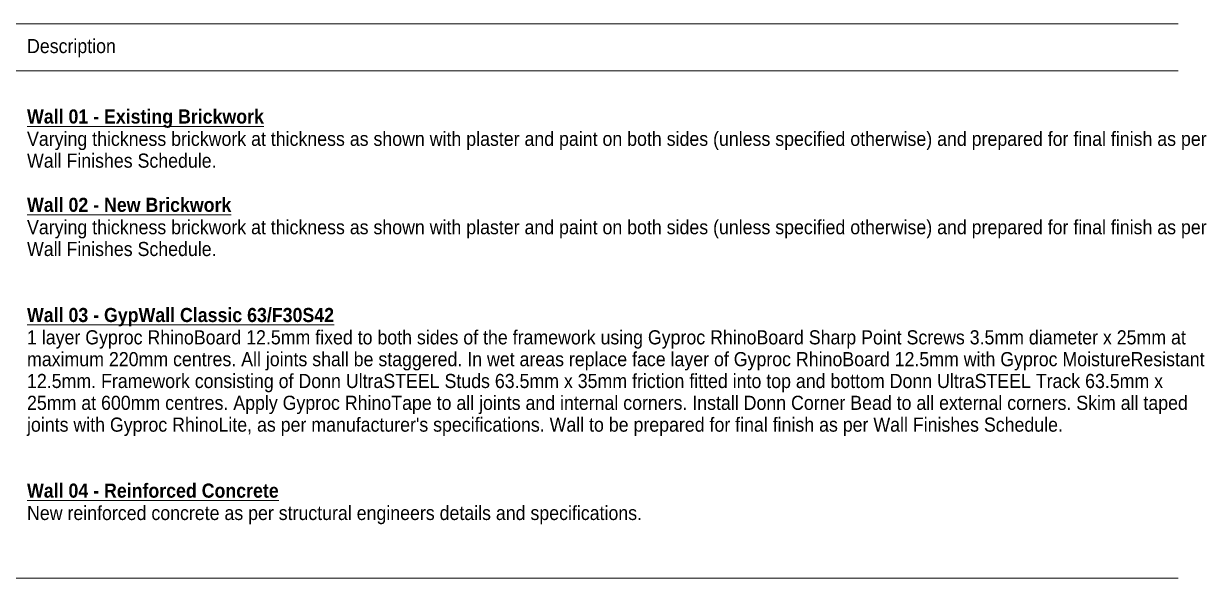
# Model space of a CAD drawing. Header units: millimetres. Extents: x -44657 to 28812, y -28146 to 16565.
# Drawn here: x 13672 to 28742, y 1955 to 9015 of the extents above; entities that cross this region are included whole.
import ezdxf

# ---------------------------------------------------------------- set-up
doc = ezdxf.new("R2010")
doc.units = ezdxf.units.MM
doc.layers.add('A-DETL-THIN', color=151, linetype='Continuous', lineweight=5)
doc.layers.add('G-ANNO-TEXT', color=231, linetype='Continuous', lineweight=5)
doc.styles.add('Arial_7', font='arial.ttf', dxfattribs={"width": 0.9, "height": 180})
doc.styles.add('Arial_B', font='arialbd.ttf', dxfattribs={"width": 0.9, "height": 180})

msp = doc.modelspace()

# ---------------------------------------------------------------- linework, layer by layer
at = {"layer": 'A-DETL-THIN'}
for p, q in [((10883.3, 9015.1), (28383.3, 9015.1)), ((10883.3, 8415.1), (28383.3, 8415.1)), ((10883.3, 1955.1), (28383.3, 1955.1))]:
    msp.add_line(p, q, dxfattribs=at)

# ---------------------------------------------------------------- texts
at = {"layer": 'G-ANNO-TEXT', "color": 7, "char_height": 180, "attachment_point": 1}
for s, insert, width, style in [('Description', (13714.9, 8820.5), 1320.379, 'Arial_7'), ('\\LWall 01 - Existing Brickwork', (13714.9, 7923.9), 3571.518, 'Arial_B'), ('Varying thickness brickwork at thickness as shown with plaster and paint on both sides (unless specified otherwise) and prepared for final finish as per ', (13714.9, 7639.5), 17532.906, 'Arial_7'), ('Wall Finishes Schedule.', (13714.9, 7361.7), 2821.138, 'Arial_7'), ('\\LWall 02 - New Brickwork', (13714.9, 6799.5), 3080.885, 'Arial_B'), ('Varying thickness brickwork at thickness as shown with plaster and paint on both sides (unless specified otherwise) and prepared for final finish as per ', (13714.9, 6515), 17532.906, 'Arial_7'), ('Wall Finishes Schedule.', (13714.9, 6237.2), 2821.138, 'Arial_7'), ('\\LWall 03 - GypWall Classic 63/F30S42', (13714.9, 5397.2), 4639.366, 'Arial_B'), ('1 layer Gyproc RhinoBoard 12.5mm fixed to both sides of the framework using Gyproc RhinoBoard Sharp Point Screws 3.5mm diameter x 25mm at ', (13714.9, 5112.7), 17366.956, 'Arial_7'), ('maximum 220mm centres. All joints shall be staggered. In wet areas replace face layer of Gyproc RhinoBoard 12.5mm with Gyproc MoistureResistant ', (13714.9, 4834.9), 17532.906, 'Arial_7'), ('12.5mm. Framework consisting of Donn UltraSTEEL Studs 63.5mm x 35mm friction fitted into top and bottom Donn UltraSTEEL Track 63.5mm x ', (13714.9, 4557.1), 17114.425, 'Arial_7'), ('25mm at 600mm centres. Apply Gyproc RhinoTape to all joints and internal corners. Install Donn Corner Bead to all external corners. Skim all taped ', (13714.9, 4279.3), 17302.02, 'Arial_7'), ("joints with Gyproc RhinoLite, as per manufacturer's specifications. Wall to be prepared for final finish as per Wall Finishes Schedule.", (13714.9, 4001.5), 15375.565, 'Arial_7'), ('\\LWall 04 - Reinforced Concrete', (13714.9, 3161.4), 3802.404, 'Arial_B'), ('New reinforced concrete as per structural engineers details and specifications.', (13714.9, 2877), 9112.782, 'Arial_7')]:
    msp.add_mtext(s, dxfattribs=dict(at, insert=insert, width=width, style=style))

doc.saveas('drawing.dxf')
